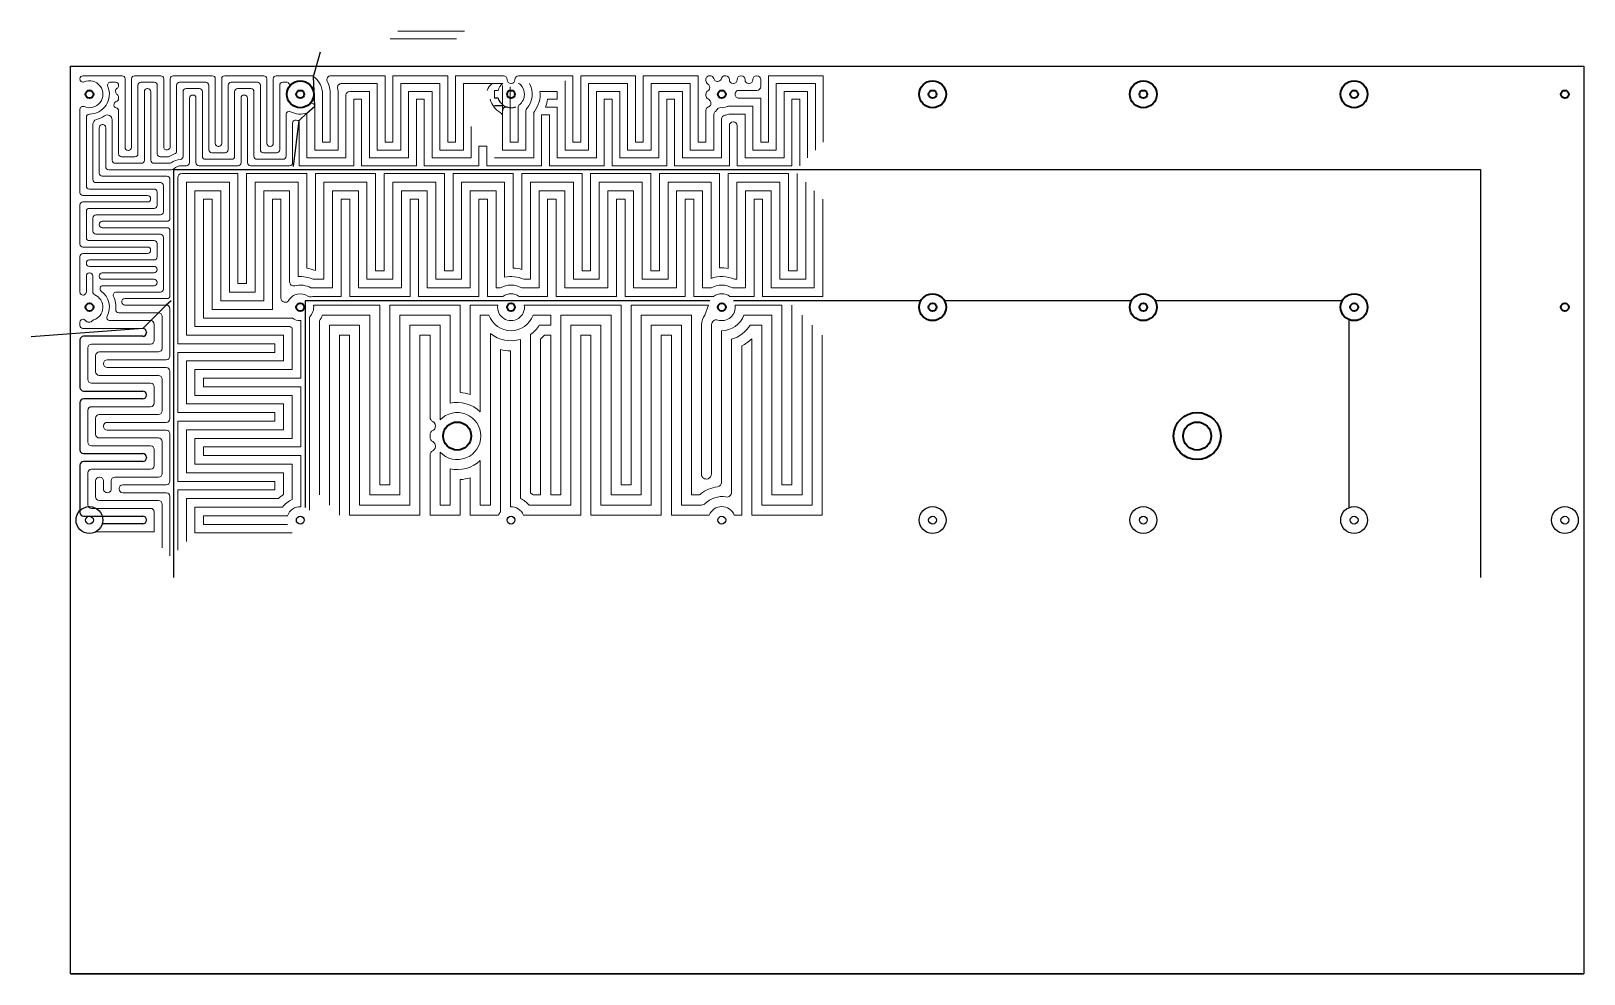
# Model space of a CAD drawing. Header units: millimetres. Extents: x -5937 to 68925, y -3068 to 5300.
# Drawn here: x 48614 to 50000, y 652 to 1493 of the extents above; entities that cross this region are included whole.
import ezdxf

# ---------------------------------------------------------------- set-up
doc = ezdxf.new("R2010")
doc.units = ezdxf.units.MM
doc.header["$LTSCALE"] = 7
doc.layers.add('参照', color=6, linetype='Continuous', lineweight=9)

msp = doc.modelspace()

# ---------------------------------------------------------------- linework, layer by layer
at = {"color": 1}
for p, q in [((49031.041, 1433.523), (49027.913, 1433.523)), ((49034.892, 1426.544), (49027.913, 1426.544))]:
    msp.add_line(p, q, dxfattribs=at)
at = {"color": 5}
for p, q in [((48714.052, 1221.021), (48661.323, 1221.021)), ((48717.352, 1224.7), (48717.352, 1224.321)), ((48658.023, 1217.721), (48658.023, 1175.467)), ((48661.323, 1172.167), (48714.052, 1172.167)), ((48714.052, 1165.188), (48661.323, 1165.188)), ((48717.352, 1168.867), (48717.352, 1168.488)), ((48658.023, 1161.888), (48658.023, 1119.635)), ((48661.323, 1116.335), (48714.052, 1116.335)), ((48714.052, 1109.356), (48661.323, 1109.356)), ((48717.352, 1113.035), (48717.352, 1112.656)), ((48658.023, 1106.056), (48658.023, 1063.802)), ((48661.323, 1060.502), (48714.052, 1060.502)), ((48714.052, 1053.601), (48678.016, 1053.601)), ((48717.352, 1057.202), (48717.352, 1056.901))]:
    msp.add_line(p, q, dxfattribs=at)
for points in [[(48848.635, 1372.681), (48853.436, 1413.543), (48860.415, 1420.271), (48867.394, 1426.4), (48866.337, 1452.983), (48872.629, 1474.836)], [(48739.356, 1252.655), (48734.989, 1248.937), (48714.052, 1228), (48614.418, 1220.426)]]:
    msp.add_lwpolyline(points, dxfattribs=at)
for points in [[(49999.523, 1462.09), (49999.523, 652.013), (48649.523, 652.013), (48649.523, 1462.09)], [(48649.523, 1462.013), (49999.523, 1462.013)], [(48741.778, 1005.818), (48741.778, 1369.757), (49907.267, 1369.757), (49907.267, 1005.818)], [(49219.953, 1252.694), (48858.842, 1252.694), (48858.842, 1068.197)], [(49407.953, 1252.694), (49241.093, 1252.694)], [(49595.953, 1252.694), (49429.093, 1252.694)], [(49783.953, 1252.694), (49617.093, 1252.694)], [(49790.204, 1068.197), (49790.204, 1235.817)], [(48649.523, 652.09), (49999.523, 652.09)]]:
    msp.add_lwpolyline(points)
at = {"color": 7, "linetype": 'Continuous', "lineweight": 35}
for centre, radius in [((48666.523, 1437.013), 3.5), ((48854.523, 1437.013), 3.5), ((49042.523, 1437.013), 3.5), ((49230.523, 1437.013), 3.5), ((49418.523, 1437.013), 3.5), ((49606.523, 1437.013), 3.5), ((49794.523, 1437.013), 3.5), ((49982.523, 1437.013), 3.5), ((48666.523, 1247.013), 3.5), ((48854.523, 1247.013), 3.5), ((49042.523, 1247.013), 3.5), ((49230.523, 1247.013), 3.5), ((49418.523, 1247.013), 3.5), ((49606.523, 1247.013), 3.5), ((49794.523, 1247.013), 3.5), ((49982.523, 1247.013), 3.5), ((49654.523, 1132.013), 21), ((49654.523, 1132.013), 12.5)]:
    msp.add_circle(centre, radius, dxfattribs=at)
at = {"linetype": 'Continuous', "lineweight": 35}
for centre in [(48854.523, 1437.013), (49418.523, 1437.013), (49606.523, 1437.013), (49794.523, 1437.013), (49418.523, 1247.013), (49606.523, 1247.013), (49794.523, 1247.013)]:
    msp.add_circle(centre, 12, dxfattribs=at)
at = {"color": 20, "linetype": 'Continuous', "lineweight": 35}
msp.add_circle((48994.523, 1132.013), 12.5, dxfattribs=at)
for centre, radius in [((48666.523, 1057.013), 11.99), ((49418.523, 1057.013), 11.99), ((49606.523, 1057.013), 11.99), ((49794.523, 1057.013), 11.99), ((49982.523, 1057.013), 11.99), ((48666.523, 1057.013), 3.49), ((48854.523, 1057.013), 3.49), ((49042.523, 1057.013), 3.49), ((49230.523, 1057.013), 3.49), ((49418.523, 1057.013), 3.49), ((49606.523, 1057.013), 3.49), ((49794.523, 1057.013), 3.49), ((49982.523, 1057.013), 3.49)]:
    msp.add_circle(centre, radius)
at = {"color": 1}
for centre, radius, start, end in [((49042.523, 1437.013), 12, 196.905502, 291.329357), ((49038.192, 1422.339), 3.3, 73.556752, 180)]:
    msp.add_arc(centre, radius, start, end, dxfattribs=at)
at = {"color": 5}
for centre, start, end in [((48661.323, 1217.721), 90, 180), ((48714.052, 1224.7), 360, 90), ((48714.052, 1224.321), 270, 0), ((48661.323, 1175.467), 180, 270), ((48661.323, 1161.888), 90, 180), ((48714.052, 1168.867), 360, 90), ((48714.052, 1168.488), 270, 0), ((48661.323, 1119.635), 180, 270), ((48661.323, 1106.056), 90, 180), ((48714.052, 1113.035), 360, 90), ((48714.052, 1112.656), 270, 0), ((48661.323, 1063.802), 180, 270), ((48714.052, 1057.202), 360, 90), ((48714.052, 1056.901), 270, 0)]:
    msp.add_arc(centre, 3.3, start, end, dxfattribs=at)
at = {"layer": '参照', "color": 2}
for p, q in [((48934.586, 1486.444), (48993.915, 1486.444)), ((48923.227, 1446.534), (48891.109, 1446.534)), ((48923.227, 1387.205), (48923.227, 1446.534)), ((48944.164, 1446.534), (48944.164, 1387.205)), ((48979.059, 1446.534), (48944.164, 1446.534)), ((48979.059, 1387.205), (48979.059, 1446.534)), ((48999.996, 1387.205), (48999.996, 1446.534)), ((49035.218, 1446.534), (48999.996, 1446.534)), ((49034.892, 1387.205), (49034.892, 1444.685)), ((49090.724, 1387.205), (49090.724, 1448.995)), ((49146.557, 1446.534), (49111.661, 1446.534)), ((49111.661, 1446.534), (49111.661, 1387.205)), ((49146.557, 1387.205), (49146.557, 1446.534)), ((49202.389, 1446.534), (49167.494, 1446.534)), ((49167.494, 1446.534), (49167.494, 1387.205)), ((49202.389, 1387.205), (49202.389, 1446.534)), ((49314.054, 1446.534), (49279.159, 1446.534)), ((49279.159, 1446.534), (49279.159, 1387.205)), ((49314.054, 1387.205), (49314.054, 1446.534)), ((49055.829, 1422.161), (49055.829, 1387.205)), ((49223.326, 1418.793), (49223.326, 1387.205)), ((49258.222, 1426.283), (49236.626, 1426.283)), ((49258.222, 1387.205), (49258.222, 1426.283)), ((48944.164, 1387.205), (48923.227, 1387.205)), ((48999.996, 1387.205), (48979.059, 1387.205)), ((49055.829, 1387.205), (49034.892, 1387.205)), ((49111.661, 1387.205), (49090.724, 1387.205)), ((49167.494, 1387.205), (49146.557, 1387.205)), ((49223.326, 1387.205), (49202.389, 1387.205)), ((49279.159, 1387.205), (49258.222, 1387.205))]:
    msp.add_line(p, q, dxfattribs=at)
at = {"layer": '参照', "color": 3}
for p, q in [((48941.565, 1493.423), (49000.894, 1493.423)), ((48895.311, 1436.255), (48895.311, 1380.226)), ((48916.248, 1439.555), (48898.611, 1439.555)), ((48916.248, 1380.226), (48916.248, 1439.555)), ((48951.143, 1439.555), (48951.143, 1380.226)), ((48972.08, 1439.555), (48951.143, 1439.555)), ((48972.08, 1380.226), (48972.08, 1439.555)), ((49083.745, 1439.555), (49068.356, 1439.555)), ((49075.16, 1432.576), (49083.745, 1432.576)), ((49083.745, 1432.576), (49083.745, 1439.555)), ((49139.578, 1439.555), (49118.64, 1439.555)), ((49118.64, 1439.555), (49118.64, 1380.226)), ((49139.578, 1380.226), (49139.578, 1439.555)), ((49195.41, 1439.555), (49174.473, 1439.555)), ((49174.473, 1439.555), (49174.473, 1380.226)), ((49195.41, 1380.226), (49195.41, 1439.555)), ((49307.075, 1439.555), (49286.138, 1439.555)), ((49286.138, 1439.555), (49286.138, 1380.226)), ((49307.075, 1380.226), (49307.075, 1439.555)), ((48860.415, 1380.226), (48860.415, 1420.271)), ((49062.808, 1419.699), (49062.808, 1380.226)), ((49083.745, 1425.597), (49073.418, 1425.597)), ((49083.745, 1380.226), (49083.745, 1425.597)), ((49230.305, 1414.947), (49230.305, 1380.226)), ((49251.243, 1419.304), (49237.941, 1419.304)), ((49251.243, 1380.226), (49251.243, 1419.304)), ((49006.976, 1408.242), (49006.976, 1380.226)), ((48895.311, 1380.226), (48860.415, 1380.226)), ((48951.143, 1380.226), (48916.248, 1380.226)), ((49006.976, 1380.226), (48972.08, 1380.226)), ((49006.976, 1380.226), (48999.996, 1380.226)), ((49062.808, 1380.226), (49027.913, 1380.226)), ((49118.64, 1380.226), (49083.745, 1380.226)), ((49174.473, 1380.226), (49139.578, 1380.226)), ((49230.305, 1380.226), (49195.41, 1380.226)), ((49286.138, 1380.226), (49251.243, 1380.226))]:
    msp.add_line(p, q, dxfattribs=at)
at = {"layer": '参照', "color": 1}
for p, q in [((48930.206, 1453.513), (48881.616, 1453.513)), ((48930.206, 1394.184), (48930.206, 1453.513)), ((48937.185, 1453.513), (48937.185, 1394.184)), ((48986.038, 1453.513), (48937.185, 1453.513)), ((48986.038, 1394.184), (48986.038, 1453.513)), ((48993.017, 1394.184), (48993.017, 1453.513)), ((49035.733, 1453.513), (48993.017, 1453.513)), ((49039.033, 1450.213), (49039.033, 1449.834)), ((49041.871, 1394.184), (49041.871, 1443.565)), ((49042.712, 1446.534), (49042.333, 1446.534)), ((49046.012, 1449.834), (49046.012, 1450.213)), ((49097.703, 1453.513), (49049.312, 1453.513)), ((49097.703, 1394.184), (49097.703, 1453.513)), ((49153.536, 1453.513), (49104.682, 1453.513)), ((49104.682, 1453.513), (49104.682, 1394.184)), ((49153.536, 1394.184), (49153.536, 1453.513)), ((49209.368, 1453.513), (49160.515, 1453.513)), ((49160.515, 1453.513), (49160.515, 1394.184)), ((49209.368, 1394.184), (49209.368, 1453.513)), ((49216.347, 1450.213), (49216.347, 1449.059)), ((49233.984, 1453.513), (49233.385, 1453.513)), ((49237.284, 1449.834), (49237.284, 1450.213)), ((49240.963, 1446.534), (49240.584, 1446.534)), ((49244.263, 1450.213), (49244.263, 1449.834)), ((49247.943, 1453.513), (49247.563, 1453.513)), ((49251.243, 1449.834), (49251.243, 1450.213)), ((49254.922, 1446.534), (49254.543, 1446.534)), ((49258.222, 1450.213), (49258.222, 1449.834)), ((49261.901, 1453.513), (49261.522, 1453.513)), ((49265.201, 1443.802), (49265.201, 1450.213)), ((49321.033, 1453.513), (49272.18, 1453.513)), ((49272.18, 1453.513), (49272.18, 1394.184)), ((49321.033, 1394.184), (49321.033, 1453.513)), ((49027.913, 1433.523), (49027.913, 1440.502)), ((49031.041, 1440.502), (49027.913, 1440.502)), ((49027.913, 1433.523), (49027.913, 1437.202)), ((49216.347, 1437.119), (49216.347, 1435.876)), ((49245.821, 1440.502), (49261.901, 1440.502)), ((49265.201, 1433.523), (49245.821, 1433.523)), ((49265.201, 1394.184), (49265.201, 1433.523)), ((49034.892, 1387.205), (49034.892, 1422.339)), ((49048.85, 1425.121), (49048.85, 1394.184)), ((49216.347, 1422.638), (49216.347, 1394.184)), ((48937.185, 1394.184), (48930.206, 1394.184)), ((48993.017, 1394.184), (48986.038, 1394.184)), ((49048.85, 1394.184), (49041.871, 1394.184)), ((49104.682, 1394.184), (49097.703, 1394.184)), ((49160.515, 1394.184), (49153.536, 1394.184)), ((49216.347, 1394.184), (49209.368, 1394.184)), ((49272.18, 1394.184), (49265.201, 1394.184))]:
    msp.add_line(p, q, dxfattribs=at)
at = {"layer": '参照'}
for p, q in [((48909.269, 1432.576), (48902.29, 1432.576)), ((48902.29, 1432.576), (48902.29, 1373.247)), ((48909.269, 1373.247), (48909.269, 1432.576)), ((48958.122, 1432.576), (48958.122, 1373.247)), ((48965.101, 1432.576), (48958.122, 1432.576)), ((48965.101, 1373.247), (48965.101, 1432.576)), ((49132.599, 1432.576), (49125.619, 1432.576)), ((49125.619, 1432.576), (49125.619, 1373.247)), ((49132.599, 1373.247), (49132.599, 1432.576)), ((49188.431, 1432.576), (49181.452, 1432.576)), ((49181.452, 1432.576), (49181.452, 1373.247)), ((49188.431, 1373.247), (49188.431, 1432.576)), ((49300.096, 1432.576), (49293.117, 1432.576)), ((49293.117, 1432.576), (49293.117, 1373.247)), ((49300.096, 1373.247), (49300.096, 1432.576)), ((48853.436, 1373.247), (48853.436, 1413.543)), ((49076.766, 1418.618), (49069.787, 1418.618)), ((49069.787, 1418.618), (49069.787, 1373.247)), ((49076.766, 1373.247), (49076.766, 1418.618)), ((49237.284, 1409.025), (49237.284, 1373.247)), ((49240.963, 1412.325), (49240.584, 1412.325)), ((49244.263, 1373.247), (49244.263, 1409.025)), ((49020.934, 1390.701), (49013.955, 1390.701)), ((49013.955, 1390.701), (49013.955, 1373.247)), ((49020.934, 1373.247), (49020.934, 1390.701)), ((49020.934, 1374.194), (49020.934, 1390.701)), ((48902.29, 1373.247), (48853.436, 1373.247)), ((48958.122, 1373.247), (48909.269, 1373.247)), ((48986.038, 1373.247), (48965.101, 1373.247)), ((49013.955, 1373.247), (48965.101, 1373.247)), ((49013.955, 1373.247), (48993.017, 1373.247)), ((49069.787, 1373.247), (49020.934, 1373.247)), ((49125.619, 1373.247), (49076.766, 1373.247)), ((49181.452, 1373.247), (49132.599, 1373.247)), ((49237.284, 1373.247), (49188.431, 1373.247)), ((49293.117, 1373.247), (49244.263, 1373.247))]:
    msp.add_line(p, q, dxfattribs=at)
at = {"layer": '参照', "color": 1}
for points in [[(48866.337, 1452.983, 0.16072979), (48864.73, 1453.513), (48833.146, 1453.513, 0.41421356), (48830.446, 1450.813), (48830.446, 1393.189, -0.41421356), (48827.746, 1390.489), (48827.399, 1390.489, -0.41421356), (48824.699, 1393.189), (48824.699, 1450.813, 0.41421356), (48821.999, 1453.513), (48787.167, 1453.513, 0.41421356), (48784.467, 1450.813), (48784.467, 1393.189, -0.41421356), (48781.767, 1390.489), (48781.419, 1390.489, -0.41421356), (48778.719, 1393.189), (48778.719, 1450.813, 0.41421356), (48776.019, 1453.513), (48741.187, 1453.513, 0.41421356), (48738.487, 1450.813), (48738.487, 1390.183, -0.28903648), (48736.95, 1387.746, 0.00315513), (48736.633, 1387.593, -0.55566858), (48732.74, 1390.014), (48732.74, 1450.813, 0.41421356), (48730.04, 1453.513), (48706.702, 1453.513, 0.41421356), (48704.002, 1450.813), (48704.002, 1389.576, -0.41421356), (48701.302, 1386.876), (48700.955, 1386.876, -0.41421356), (48698.255, 1389.576), (48698.255, 1450.813, 0.41421356), (48695.555, 1453.513), (48660.723, 1453.513, 0.41421356), (48658.023, 1450.813), (48658.023, 1450.52, 0.53866095), (48661.788, 1448.039, -1.51768746), (48661.788, 1425.986, 0.53866095), (48658.023, 1423.505), (48658.023, 1349.344, 0.41421356), (48660.723, 1346.644), (48718.346, 1346.644, -0.41421356), (48721.046, 1343.944), (48721.046, 1343.596, -0.41421356), (48718.346, 1340.896), (48660.723, 1340.896, 0.41421356), (48658.023, 1338.196), (48658.023, 1303.364, 0.41421356), (48660.723, 1300.664), (48718.346, 1300.664, -0.41421356), (48721.046, 1297.964), (48721.046, 1297.617, -0.41421356), (48718.346, 1294.917), (48660.723, 1294.917, 0.41421356), (48658.023, 1292.217), (48658.023, 1260.52, 0.53866095), (48661.788, 1258.039, -0.00639655), (48662.072, 1258.157, 0.30681651), (48663.77, 1260.664), (48663.77, 1274.974, -0.41421356), (48666.47, 1277.674), (48666.818, 1277.674, -0.41421356), (48669.518, 1274.974), (48669.518, 1260.565, 0.30194946), (48671.172, 1258.076, -0.69738732), (48670.159, 1235.577, 0.14385821), (48668.898, 1234.726, -0.22346302), (48666.818, 1233.747), (48665.502, 1233.747, -0.24539158), (48663.286, 1234.904, 0.1466747), (48662.072, 1235.869, -0.00639655), (48661.788, 1235.986, 0.53866095), (48658.023, 1233.505), (48658.023, 1230.7, 0.41421356), (48660.723, 1228), (48714.052, 1228)], [(48874.373, 1437.011, 0.23792166), (48866.337, 1452.983)], [(48745.268, 1030.199), (48745.268, 1083.904), (48831.989, 1083.904), (48831.989, 1091.577), (48745.268, 1091.577), (48745.268, 1145.282), (48831.989, 1145.282), (48831.989, 1152.955), (48745.268, 1152.955), (48745.268, 1206.66), (48831.989, 1206.66), (48831.989, 1214.333), (48745.268, 1214.333), (48745.268, 1362.568, -0.41421356), (48748.968, 1366.268), (48798.974, 1366.268), (48798.974, 1268.038), (48806.646, 1268.038), (48806.646, 1366.268), (48860.352, 1366.268), (48860.352, 1281.896, -0.05658995), (48868.024, 1279.701), (48868.024, 1366.268), (48921.73, 1366.268), (48921.73, 1279.547), (48929.402, 1279.547), (48929.402, 1366.268), (48983.108, 1366.268), (48983.108, 1279.547), (48990.78, 1279.547), (48990.78, 1366.268), (49044.486, 1366.268), (49044.486, 1281.968, -0.05573592), (49052.158, 1280.671), (49052.158, 1366.268), (49105.864, 1366.268), (49105.864, 1279.547), (49113.536, 1279.547), (49113.536, 1366.268), (49167.242, 1366.268), (49167.242, 1279.547), (49174.914, 1279.547), (49174.914, 1366.268), (49228.62, 1366.268), (49228.62, 1281.978, -0.05502635), (49236.292, 1281.551), (49236.292, 1366.268), (49289.998, 1366.268), (49289.998, 1279.547), (49297.67, 1279.547), (49297.67, 1366.268)], [(49212.422, 1231.445, -0.17418358), (49215.456, 1239.89), (49218.665, 1248.858), (49149.649, 1248.858), (49149.649, 1088.4), (49140.681, 1088.4), (49140.681, 1248.858), (49054.38, 1248.858, -1.16763261), (49030.665, 1248.858), (49006.163, 1248.858), (49006.163, 1169.172, 0.05878941), (48997.196, 1170.861), (48997.196, 1248.858), (48934.421, 1248.858), (48934.421, 1088.4), (48925.453, 1088.4), (48925.453, 1248.858), (48866.38, 1248.858, -0.24948184), (48862.678, 1238.21), (48862.678, 1065.802)], [(49212.424, 1231.683), (49212.424, 1097.949, 0.5129773), (49218.098, 1093.875, -0.00224319), (49218.429, 1093.985, 0.32437431), (49221.392, 1098.072), (49221.392, 1231.445, -0.50534608), (49226.966, 1235.552, 0.55478007), (49242.38, 1248.858), (49284.167, 1248.858), (49284.167, 1088.4), (49293.135, 1088.4), (49293.135, 1248.858)]]:
    msp.add_lwpolyline(points, format="xyb", dxfattribs=at)
at = {"layer": '参照', "color": 2}
for points in [[(48724.331, 1046.544), (48724.331, 1064.181, 0.41421356), (48721.031, 1067.481), (48668.302, 1067.481, -0.41421356), (48665.002, 1070.781), (48665.002, 1099.077, -0.41421356), (48668.302, 1102.377), (48721.031, 1102.377, 0.41421356), (48724.331, 1105.677), (48724.331, 1120.014, 0.41421356), (48721.031, 1123.314), (48668.302, 1123.314, -0.41421356), (48665.002, 1126.614), (48665.002, 1154.909, -0.41421356), (48668.302, 1158.209), (48721.031, 1158.209, 0.41421356), (48724.331, 1161.509), (48724.331, 1175.846, 0.41421356), (48721.031, 1179.146), (48668.302, 1179.146, -0.41421356), (48665.002, 1182.446), (48665.002, 1210.742, -0.41421356), (48668.302, 1214.042), (48721.031, 1214.042, 0.41421356), (48724.331, 1217.342), (48724.331, 1231.679, 0.41421356), (48721.031, 1234.979), (48684.718, 1234.979, -0.5609277), (48682.316, 1238.911, 0.3678652), (48677.048, 1261.305, -0.72407981), (48678.649, 1266.179), (48724.094, 1266.179, 0.41421356), (48726.794, 1268.879), (48726.794, 1269.227, 0.41421356), (48724.094, 1271.927), (48677.965, 1271.927, -0.41421356), (48675.265, 1274.627), (48675.265, 1274.974, -0.41421356), (48677.965, 1277.674), (48724.094, 1277.674, 0.41421356), (48726.794, 1280.374), (48726.794, 1280.722, 0.41421356), (48724.094, 1283.422), (48666.47, 1283.422, -0.41421356), (48663.77, 1286.122), (48663.77, 1286.469, -0.41421356), (48666.47, 1289.169), (48724.094, 1289.169, 0.41421356), (48726.794, 1291.869), (48726.794, 1303.711, 0.41421356), (48724.094, 1306.411), (48666.47, 1306.411, -0.41421356), (48663.77, 1309.111), (48663.77, 1332.449, -0.41421356), (48666.47, 1335.149), (48724.094, 1335.149, 0.41421356), (48726.794, 1337.849), (48726.794, 1349.691, 0.41421356), (48724.094, 1352.391), (48666.47, 1352.391, -0.41421356), (48663.77, 1355.091), (48663.77, 1416.565, -0.41496654), (48666.477, 1419.265, 0.53922952), (48682.836, 1444.002, -0.53840044), (48685.318, 1447.765), (48689.807, 1447.765, -0.41421356), (48692.507, 1445.065), (48692.507, 1444.715, -0.26594112), (48691.175, 1442.387, 0.29739171), (48689.861, 1439.745, -0.01048741), (48689.955, 1438.764, 0.24006463), (48691.227, 1436.669, -0.25988071), (48692.507, 1434.372), (48692.507, 1433.215, -0.34442885), (48690.46, 1430.595, 0.24858815), (48688.578, 1428.907, -0.00520483), (48688.404, 1428.449, 0.46365564), (48690.363, 1424.823, -0.35474231), (48692.507, 1422.181), (48692.507, 1383.828, 0.41421356), (48695.207, 1381.128), (48707.05, 1381.128, 0.41421356), (48709.75, 1383.828), (48709.75, 1445.065, -0.41421356), (48712.45, 1447.765), (48724.292, 1447.765, -0.41421356), (48726.992, 1445.065), (48726.992, 1383.828, 0.41421356), (48729.692, 1381.128), (48736.083, 1381.128, 0.13705669), (48737.483, 1381.519, -0.06036921), (48742.342, 1383.714, 0.32782741), (48744.235, 1386.291), (48744.235, 1445.065, -0.41421356), (48746.935, 1447.765), (48770.272, 1447.765, -0.41421356), (48772.972, 1445.065), (48772.972, 1387.442, 0.41421356), (48775.672, 1384.742), (48787.514, 1384.742, 0.41421356), (48790.214, 1387.442), (48790.214, 1445.065, -0.41421356), (48792.914, 1447.765), (48816.251, 1447.765, -0.41421356), (48818.951, 1445.065), (48818.951, 1387.442, 0.41421356), (48821.651, 1384.742), (48833.494, 1384.742, 0.41421356), (48836.194, 1387.442), (48836.194, 1445.065, -0.41421356), (48838.894, 1447.765), (48842.224, 1447.765, -0.59621228), (48844.483, 1443.586, 0.89253888), (48862.826, 1428.349, -0.66053694), (48867.394, 1426.4)], [(49305.342, 1358.595), (49305.342, 1271.875), (49282.325, 1271.875), (49282.325, 1358.595), (49243.964, 1358.595), (49243.964, 1271.875), (49241.908, 1271.875, 0.19937696), (49220.947, 1272.626), (49220.947, 1358.595), (49182.586, 1358.595), (49182.586, 1271.875), (49159.569, 1271.875), (49159.569, 1358.595), (49121.208, 1358.595), (49121.208, 1271.875), (49098.191, 1271.875), (49098.191, 1358.595), (49059.83, 1358.595), (49059.83, 1271.875), (49053.897, 1271.875, 0.16123685), (49036.813, 1273.75), (49036.813, 1358.595), (48998.452, 1358.595), (48998.452, 1271.875), (48975.435, 1271.875), (48975.435, 1358.595), (48937.074, 1358.595), (48937.074, 1271.875), (48914.057, 1271.875), (48914.057, 1358.595), (48875.696, 1358.595), (48875.696, 1271.875), (48865.908, 1271.875, 0.12486543), (48852.679, 1274.295), (48852.679, 1358.595), (48814.318, 1358.595), (48814.318, 1260.366), (48791.301, 1260.366), (48791.301, 1358.595), (48752.94, 1358.595), (48752.94, 1222.005), (48839.661, 1222.005), (48839.661, 1198.988), (48752.94, 1198.988), (48752.94, 1160.627), (48839.661, 1160.627), (48839.661, 1137.61), (48752.94, 1137.61), (48752.94, 1099.249), (48839.661, 1099.249), (48839.661, 1079.948, 0.05402417), (48835.093, 1076.232), (48752.94, 1076.232), (48752.94, 1037.871)], [(48871.646, 1079.432), (48871.646, 1234.907, 0.06731074), (48874.246, 1239.89), (48916.485, 1239.89), (48916.485, 1079.432), (48943.388, 1079.432), (48943.388, 1239.89), (48988.228, 1239.89), (48988.228, 1161.314, -0.24732956), (49015.131, 1153.772), (49015.131, 1239.89), (49022.799, 1239.89, 0.70203179), (49062.245, 1239.888), (49077.906, 1239.888), (49077.906, 1230.918), (49067.769, 1230.918, -0.09556671), (49059.971, 1222.682), (49059.971, 1081.33, -0.02544121), (49062.35, 1079.432), (49068.939, 1079.432), (49068.939, 1218.444, 0.03115707), (49072.284, 1221.948), (49077.906, 1221.948), (49077.906, 1079.432), (49086.874, 1079.432), (49086.874, 1239.89), (49131.714, 1239.89), (49131.714, 1079.432), (49158.617, 1079.432), (49158.617, 1239.89), (49203.456, 1239.89), (49203.456, 1079.432), (49209.128, 1079.432, 0.17041321), (49211.816, 1080.376, -0.13695233), (49226.621, 1086.687, 0.37641765), (49230.36, 1090.95), (49230.36, 1226.043, 0.31811926), (49250.246, 1239.89), (49275.199, 1239.89), (49275.199, 1079.432), (49302.103, 1079.432), (49302.103, 1239.89)]]:
    msp.add_lwpolyline(points, format="xyb", dxfattribs=at)
at = {"layer": '参照', "color": 3}
for points in [[(48860.415, 1420.271, -0.21366551), (48845.945, 1421.473, 0.570801), (48841.941, 1419.109), (48841.941, 1381.694, -0.41421356), (48839.241, 1378.994), (48815.904, 1378.994, -0.41421356), (48813.204, 1381.694), (48813.204, 1439.318, 0.41421356), (48810.504, 1442.018), (48798.662, 1442.018, 0.41421356), (48795.962, 1439.318), (48795.962, 1381.694, -0.41421356), (48793.262, 1378.994), (48769.924, 1378.994, -0.41421356), (48767.224, 1381.694), (48767.224, 1439.318, 0.41421356), (48764.524, 1442.018), (48752.682, 1442.018, 0.41421356), (48749.982, 1439.318), (48749.982, 1381.62, -0.38859403), (48747.52, 1378.93, 0.13494112), (48739.36, 1375.891, -0.15747759), (48737.78, 1375.381), (48723.945, 1375.381, -0.41421356), (48721.245, 1378.081), (48721.245, 1439.318, 0.41421356), (48718.545, 1442.018), (48718.197, 1442.018, 0.41421356), (48715.497, 1439.318), (48715.497, 1378.081, -0.41421356), (48712.797, 1375.381), (48689.46, 1375.381, -0.41421356), (48686.76, 1378.081), (48686.76, 1414.241, 0.60673639), (48679.994, 1417.764, -0.08648228), (48672.689, 1414.342, 0.33840466), (48669.518, 1410.192), (48669.518, 1360.839, 0.41421356), (48672.218, 1358.139), (48729.841, 1358.139, -0.41421356), (48732.541, 1355.439), (48732.541, 1332.101, -0.41421356), (48729.841, 1329.401), (48672.218, 1329.401, 0.41421356), (48669.518, 1326.701), (48669.518, 1314.859, 0.41421356), (48672.218, 1312.159), (48729.841, 1312.159, -0.41421356), (48732.541, 1309.459), (48732.541, 1263.132, -0.41421356), (48729.841, 1260.432), (48690.43, 1260.432, 0.5438018), (48687.966, 1256.627, -0.12857605), (48689.928, 1244.901, 0.44082824), (48692.617, 1241.958), (48728.01, 1241.958, -0.41421356), (48731.31, 1238.658), (48731.31, 1210.363, -0.41421356), (48728.01, 1207.063), (48675.281, 1207.063, 0.41421356), (48671.981, 1203.763), (48671.981, 1189.425, 0.41421356), (48675.281, 1186.125), (48728.01, 1186.125, -0.41421356), (48731.31, 1182.825), (48731.31, 1154.53, -0.41421356), (48728.01, 1151.23), (48675.281, 1151.23, 0.41421356), (48671.981, 1147.93), (48671.981, 1133.593, 0.41421356), (48675.281, 1130.293), (48728.01, 1130.293, -0.41421356), (48731.31, 1126.993), (48731.31, 1098.698, -0.41421356), (48728.01, 1095.398), (48689.239, 1095.398, 0.41421356), (48685.939, 1092.098), (48685.939, 1084.739, -0.55775251), (48681.161, 1081.789, 0.00293632), (48680.817, 1081.959, -0.28707662), (48678.96, 1084.927), (48678.96, 1092.098, 0.41421356), (48675.66, 1095.398), (48675.281, 1095.398, 0.41421356), (48671.981, 1092.098), (48671.981, 1077.76, 0.41421356), (48675.281, 1074.46), (48728.01, 1074.46, -0.41421356), (48731.31, 1071.16), (48731.31, 1032.193)], [(49220.956, 1264.202), (49213.275, 1264.202), (49213.275, 1350.923), (49190.258, 1350.923), (49190.258, 1264.202), (49151.897, 1264.202), (49151.897, 1350.923), (49128.88, 1350.923), (49128.88, 1264.202), (49090.519, 1264.202), (49090.519, 1350.923), (49067.502, 1350.923), (49067.502, 1264.202), (49052.085, 1264.202, 0.25941543), (49032.961, 1264.202), (49029.141, 1264.202), (49029.141, 1350.923), (49006.124, 1350.923), (49006.124, 1264.202), (48967.763, 1264.202), (48967.763, 1350.923), (48944.746, 1350.923), (48944.746, 1264.202), (48906.385, 1264.202), (48906.385, 1350.923), (48883.368, 1350.923), (48883.368, 1264.202), (48864.089, 1264.202, 0.19214169), (48849.628, 1266.066, -0.48993805), (48845.007, 1269.65), (48845.007, 1350.923), (48821.99, 1350.923), (48821.99, 1252.694), (48783.629, 1252.694), (48783.629, 1350.923), (48760.612, 1350.923), (48760.612, 1229.677), (48845.228, 1229.677, 0.02949965), (48847.333, 1228.704), (48847.333, 1191.316), (48760.612, 1191.316), (48760.612, 1168.299), (48847.333, 1168.299), (48847.333, 1129.938), (48760.612, 1129.938), (48760.612, 1106.921), (48847.333, 1106.921), (48847.333, 1075.311, 0.14312123), (48838.612, 1068.56), (48760.612, 1068.56), (48760.612, 1045.543), (48847.333, 1045.543)], [(49313.014, 1350.923), (49313.014, 1264.202), (49274.653, 1264.202), (49274.653, 1350.923), (49251.636, 1350.923), (49251.636, 1264.202), (49240.089, 1264.202, 0.25966219), (49220.947, 1264.197)], [(48880.613, 1070.465), (48880.613, 1230.922), (48907.517, 1230.922), (48907.517, 1070.465), (48952.356, 1070.465), (48952.356, 1230.922), (48979.26, 1230.922), (48979.26, 1146.437, -2.51408202), (48979.26, 1117.589), (48979.26, 1070.465), (48988.228, 1070.465), (48988.228, 1102.711, 0.24732956), (49015.131, 1110.253), (49015.131, 1070.465), (49024.099, 1070.465), (49024.099, 1223.412, 0.24206675), (49051.003, 1218.299), (49051.003, 1076.18, -0.11485562), (49058.596, 1070.465), (49095.842, 1070.465), (49095.842, 1230.922), (49122.746, 1230.922), (49122.746, 1070.465), (49167.585, 1070.465), (49167.585, 1230.922), (49194.489, 1230.922), (49194.489, 1070.465), (49212.553, 1070.465, 0.20049968), (49215.612, 1071.743, -0.2475864), (49234.261, 1077.636, 0.4677652), (49239.328, 1081.867), (49239.328, 1218.397, 0.17807097), (49255.771, 1230.922), (49266.232, 1230.922), (49266.232, 1070.465), (49311.071, 1070.465), (49311.071, 1230.922)]]:
    msp.add_lwpolyline(points, format="xyb", dxfattribs=at)
at = {"layer": '参照'}
for points in [[(48853.436, 1413.543, -0.02804369), (48850.815, 1413.812, 0.46139665), (48847.689, 1411.146), (48847.689, 1375.947, -0.41421356), (48844.989, 1373.247), (48810.157, 1373.247, -0.41421356), (48807.457, 1375.947), (48807.457, 1433.57, 0.41421356), (48804.757, 1436.27), (48804.409, 1436.27, 0.41421356), (48801.709, 1433.57), (48801.709, 1375.947, -0.41421356), (48799.009, 1373.247), (48764.177, 1373.247, -0.41421356), (48761.477, 1375.947), (48761.477, 1433.57, 0.41421356), (48758.777, 1436.27), (48758.429, 1436.27, 0.41421356), (48755.729, 1433.57), (48755.729, 1375.947, -0.41421356), (48753.029, 1373.247), (48748.968, 1373.247, 0.1903923), (48741.669, 1370.363, -0.1903923), (48739.823, 1369.634), (48683.712, 1369.634, -0.41421356), (48681.012, 1372.334), (48681.012, 1407.326, 0.52980752), (48677.316, 1409.835, -0.00291933), (48676.998, 1409.711, 0.31055199), (48675.265, 1407.19), (48675.265, 1366.586, 0.41421356), (48677.965, 1363.886), (48735.589, 1363.886, -0.41421356), (48738.289, 1361.186), (48738.289, 1326.354, -0.41421356), (48735.589, 1323.654), (48677.965, 1323.654, 0.41421356), (48675.265, 1320.954), (48675.265, 1320.606, 0.41421356), (48677.965, 1317.906), (48735.589, 1317.906, -0.41421356), (48738.289, 1315.206), (48738.289, 1257.384, -0.41421356), (48735.589, 1254.684), (48698.083, 1254.684, 0.46075144), (48695.416, 1251.564, -0.00274998), (48695.465, 1251.246, 0.37228624), (48698.136, 1248.937), (48734.989, 1248.937, -0.41421356), (48738.289, 1245.637), (48738.289, 1203.383, -0.41421356), (48734.989, 1200.083), (48682.26, 1200.083, 0.41421356), (48678.96, 1196.783), (48678.96, 1196.404, 0.41421356), (48682.26, 1193.104), (48734.989, 1193.104, -0.41421356), (48738.289, 1189.804), (48738.289, 1147.551, -0.41421356), (48734.989, 1144.251), (48682.26, 1144.251, 0.41421356), (48678.96, 1140.951), (48678.96, 1140.572, 0.41421356), (48682.26, 1137.272), (48734.989, 1137.272, -0.41421356), (48738.289, 1133.972), (48738.289, 1091.719, -0.41421356), (48734.989, 1088.419), (48696.218, 1088.419, 0.41421356), (48692.918, 1085.119), (48692.918, 1084.739, 0.41421356), (48696.218, 1081.439), (48734.989, 1081.439, -0.41421356), (48738.289, 1078.139), (48738.289, 1025.214)], [(48847.408, 1237.349), (48768.285, 1237.349), (48768.285, 1343.251), (48775.957, 1343.251), (48775.957, 1245.022), (48829.663, 1245.022), (48829.663, 1343.251), (48837.335, 1343.251), (48837.335, 1255.048, 0.76190246), (48844.213, 1253.155, -0.43662696), (48861.429, 1256.826, 0.21136088), (48864.365, 1256.242, -0.0550495), (48866.978, 1256.53), (48891.041, 1256.53), (48891.041, 1343.251), (48898.713, 1343.251), (48898.713, 1256.53), (48952.419, 1256.53), (48952.419, 1343.251), (48960.091, 1343.251), (48960.091, 1256.53), (49013.797, 1256.53), (49013.797, 1343.251), (49021.469, 1343.251), (49021.469, 1256.53), (49035.214, 1256.53, -0.33968313), (49049.832, 1256.53), (49075.175, 1256.53), (49075.175, 1343.251), (49082.847, 1343.251), (49082.847, 1256.53), (49136.553, 1256.53), (49136.553, 1343.251), (49144.225, 1343.251), (49144.225, 1256.53), (49197.931, 1256.53), (49197.931, 1343.251), (49205.603, 1343.251), (49205.603, 1256.53), (49223.214, 1256.53, -0.33968313), (49237.832, 1256.53), (49259.309, 1256.53), (49259.309, 1343.251), (49266.981, 1343.251), (49266.981, 1256.53), (49320.687, 1256.53), (49320.687, 1343.251)], [(48847.333, 1237.405, 0.17233835), (48855.005, 1235.023), (48855.005, 1183.644), (48768.285, 1183.644), (48768.285, 1175.971), (48855.005, 1175.971), (48855.005, 1122.266), (48768.285, 1122.266), (48768.285, 1114.593), (48855.005, 1114.593), (48855.005, 1068.993, 0.33193715), (48843.177, 1060.888), (48768.285, 1060.888), (48768.285, 1053.215), (48843.15, 1053.215)], [(48889.581, 1061.497), (48889.581, 1221.954), (48898.549, 1221.954), (48898.549, 1061.497), (48961.324, 1061.497), (48961.324, 1221.954), (48970.292, 1221.954), (48970.292, 1148.949, 0.29072161), (48972.764, 1145.057, -0.39415093), (48974.945, 1139.609, 0.0038875), (48974.829, 1139.304, -0.19209318), (48972.694, 1136.938, 0.2858498), (48970.292, 1133.08), (48970.292, 1130.946, 0.2858498), (48972.694, 1127.087, -0.19209318), (48974.829, 1124.722, 0.0038875), (48974.945, 1124.416, -0.39415093), (48972.764, 1118.969, 0.29072161), (48970.292, 1115.077), (48970.292, 1061.497), (48997.196, 1061.497), (48997.196, 1093.165, 0.05878941), (49006.163, 1094.853), (49006.163, 1061.497), (49031.403, 1061.497, -0.06983198), (49033.067, 1064.384), (49033.067, 1209.269, 0.05829954), (49042.035, 1208.106), (49042.035, 1068.992, -0.31707293), (49053.642, 1061.497), (49104.81, 1061.497), (49104.81, 1221.954), (49113.778, 1221.954), (49113.778, 1061.497), (49176.553, 1061.497), (49176.553, 1221.954), (49185.521, 1221.954), (49185.521, 1061.497), (49219.403, 1061.497, -0.67499439), (49241.642, 1061.497), (49248.296, 1061.497), (49248.296, 1212.399, 0.07095198), (49257.264, 1218.748), (49257.264, 1061.497), (49320.039, 1061.497), (49320.039, 1221.954)]]:
    msp.add_lwpolyline(points, format="xyb", dxfattribs=at)
at = {"layer": '参照', "color": 2}
for points in [[(48888.332, 1436.999), (48888.332, 1387.205), (48867.394, 1387.205), (48867.394, 1426.4)], [(48724.331, 1046.622), (48672.504, 1046.622)]]:
    msp.add_lwpolyline(points, dxfattribs=at)
at = {"layer": '参照', "color": 1}
msp.add_lwpolyline([(48881.352, 1437.006), (48881.352, 1394.184), (48874.373, 1394.184), (48874.373, 1437.013)], dxfattribs=at)
at = {"layer": '参照'}
for points in [[(48783.646, 1343.251), (48783.629, 1343.251)], [(48783.646, 1335.579), (48783.629, 1335.579)], [(48783.646, 1327.906), (48783.629, 1327.906)], [(48783.646, 1320.234), (48783.629, 1320.234)], [(48783.646, 1312.562), (48783.629, 1312.562)], [(48783.646, 1304.89), (48783.629, 1304.89)]]:
    msp.add_lwpolyline(points, dxfattribs=at)
at = {"layer": '参照', "color": 1}
for centre, radius, start, end in [((48881.616, 1450.213), 3.3, 90, 205.945898), ((48854.523, 1437.03), 26.83, 359.943488, 25.945898), ((49031.213, 1437.655), 10.28, 120.261737, 163.917643), ((49042.523, 1437.013), 12, 127.494482, 163.094498), ((49035.733, 1450.213), 3.3, 360, 90), ((49042.333, 1449.834), 3.3, 180, 270), ((49042.712, 1449.834), 3.3, 270, 0), ((49049.312, 1450.213), 3.3, 90, 180), ((49048.56, 1443.277), 3.3, 46.053614, 83.458771), ((49042.523, 1437.013), 12, 308.993308, 46.053614), ((49219.647, 1450.213), 3.3, 85.003504, 180), ((49219.647, 1449.059), 3.3, 180, 241.957721), ((49216.382, 1442.855), 3.3, 299.654009, 337.553375), ((49216.544, 1443.234), 3.3, 336.008719, 61.957721), ((49230.523, 1437.013), 12, 156.008719, 157.553375), ((49220.222, 1450.213), 3.3, 13.98995, 94.996496), ((49226.626, 1451.808), 3.3, 193.98995, 284.753537), ((49230.523, 1437.013), 12, 103.290398, 104.753537), ((49227.005, 1451.903), 3.3, 283.290398, 345.161537), ((49233.385, 1450.213), 3.3, 90, 165.161537), ((49233.984, 1450.213), 3.3, 0, 90), ((49240.584, 1449.834), 3.3, 180, 270), ((49240.963, 1449.834), 3.3, 270, 0), ((49247.563, 1450.213), 3.3, 90, 180), ((49247.943, 1450.213), 3.3, 0, 90), ((49254.543, 1449.834), 3.3, 180, 270), ((49254.922, 1449.834), 3.3, 270, 0), ((49261.522, 1450.213), 3.3, 90, 180), ((49261.901, 1450.213), 3.3, 0, 90), ((49261.901, 1443.802), 3.3, 270, 0), ((49052.15, 1425.121), 3.3, 128.993308, 180), ((49219.647, 1437.119), 3.3, 119.654009, 180), ((49219.647, 1435.876), 3.3, 180, 246.520598), ((49217.018, 1429.822), 3.3, 28.033082, 66.520598), ((49217.553, 1428.897), 3.3, 288.502301, 32.037385), ((49230.523, 1437.013), 12, 208.033082, 212.037385), ((49245.821, 1437.202), 3.3, 90, 180.70977), ((49245.821, 1436.823), 3.3, 179.29023, 270), ((49230.523, 1437.013), 12, 359.29023, 0.70977), ((49219.647, 1422.638), 3.3, 108.502301, 180)]:
    msp.add_arc(centre, radius, start, end, dxfattribs=at)
at = {"layer": '参照', "color": 2}
for centre, radius, start, end in [((48891.109, 1443.234), 3.3, 90, 189.623202), ((48854.523, 1437.03), 33.809, 359.943488, 9.623202), ((49042.523, 1437.013), 18.979, 318.191389, 30.10957), ((49042.523, 1437.013), 18.979, 193.520487, 240.617624), ((49031.592, 1417.6), 3.3, 360, 60.617624), ((49059.129, 1422.161), 3.3, 138.191389, 180), ((49226.626, 1418.793), 3.3, 131.924683, 180), ((49217.553, 1428.897), 10.28, 311.924683, 328.383389), ((49229.117, 1421.777), 3.3, 84.729392, 148.383389), ((49230.523, 1437.013), 12, 264.729392, 293.511162), ((49236.626, 1422.983), 3.3, 90, 113.511162)]:
    msp.add_arc(centre, radius, start, end, dxfattribs=at)
at = {"layer": '参照', "color": 3}
for centre, radius, start, end in [((48898.611, 1436.255), 3.3, 90, 180), ((49042.523, 1437.013), 25.958, 323.717819, 5.619557), ((49042.523, 1437.013), 32.937, 339.720123, 352.257789), ((49066.108, 1419.699), 3.3, 143.717819, 180), ((49233.605, 1414.947), 3.3, 97.953149, 180), ((49230.523, 1437.013), 18.98, 277.953149, 289.447271), ((49237.941, 1416.004), 3.3, 90, 109.447271)]:
    msp.add_arc(centre, radius, start, end, dxfattribs=at)
at = {"layer": '参照'}
for centre, start, end in [((49240.584, 1409.025), 90, 180), ((49240.963, 1409.025), 360, 90)]:
    msp.add_arc(centre, 3.3, start, end, dxfattribs=at)

doc.saveas('drawing.dxf')
